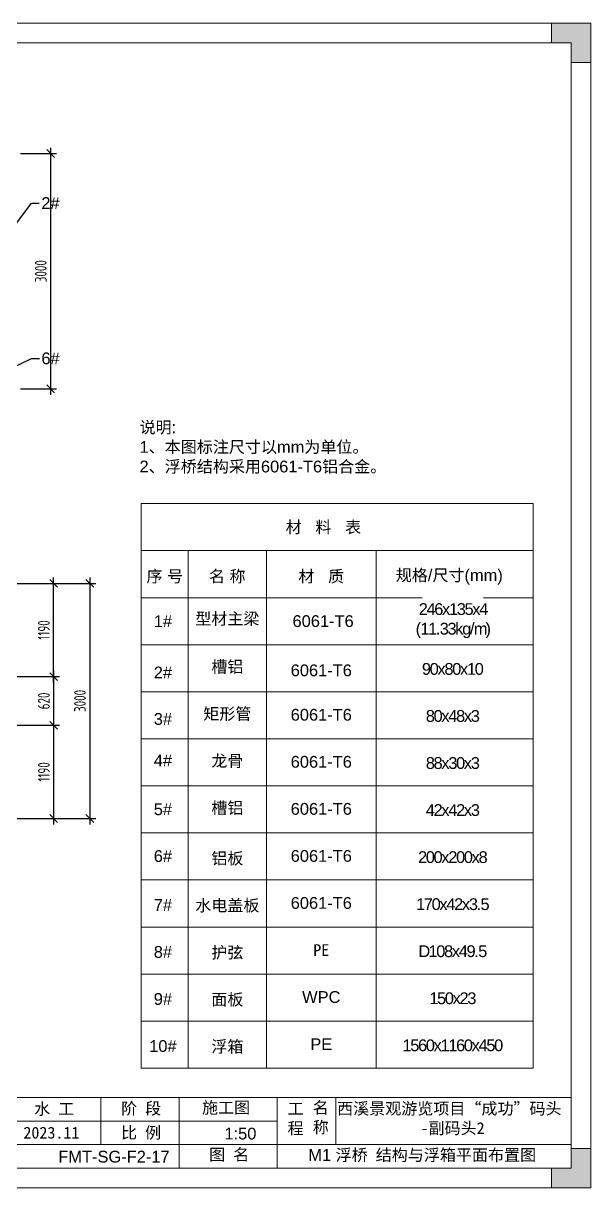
# Model space of a CAD drawing. Header units: millimetres. Extents: x 136606 to 1231039, y 82794 to 127364.
# Drawn here: x 901969 to 909208, y 112490 to 127340 of the extents above; entities that cross this region are included whole.
import ezdxf
from ezdxf import colors
from ezdxf.entities.mleader import LeaderData, LeaderLine
from ezdxf.math import Vec2, Vec3

# ---------------------------------------------------------------- set-up
doc = ezdxf.new("R2010")
doc.units = ezdxf.units.MM
doc.layers.add('图框', color=7, linetype='Continuous', lineweight=13)
doc.layers.add('文本', color=3, linetype='Continuous', lineweight=13)
doc.layers.add('标注', color=9, linetype='Continuous')
doc.styles.add('Arial', font='arial.ttf')
doc.styles.add('hztxt', font='ros1.shx', dxfattribs={"width": 0.8, "bigfont": 'hztxt.shx'})
doc.styles.get("Standard").update_dxf_attribs({"font": 'arial.ttf'})
doc.dimstyles.new('DIM-50', dxfattribs={"dimscale": 50, "dimtxt": 3, "dimasz": 2, "dimexe": 1.5, "dimexo": 1.5, "dimgap": 1, "dimtad": 1, "dimdec": 1, "dimdsep": 46, "dimtxsty": 'hztxt', "dimblk": 'OBLIQUE', "dimcen": 0, "dimdle": 1.5, "dimclrd": 9, "dimclre": 9, "dimclrt": 2, "dimadec": 1, "dimazin": 0, "dimtfac": 1, "dimtdec": 1, "dimtix": 1, "dimtmove": 2, "dimatfit": 3, "dimldrblk": 'OBLIQUE', "dimfxl": 15, "dimtolj": 1, "dimtzin": 0, "dimarcsym": 1})

# ---------------------------------------------------------------- blocks, each defined once
blk = doc.blocks.new('GW-TK')
at = {"layer": '图框', "linetype": 'Continuous', "lineweight": 0}
h = blk.add_hatch(color=256, dxfattribs=at)
h.dxf.hatch_style = 1
h.paths.add_polyline_path([(927593.55, 464715.01), (927593.55, 464710.01), (927598.55, 464710.01), (927598.55, 464705.01), (927603.55, 464705.01), (927603.55, 464715.01)])
h = blk.add_hatch(color=256, dxfattribs=at)
h.dxf.hatch_style = 1
h.paths.add_polyline_path([(927603.55, 464418.01), (927603.55, 464428.01), (927598.55, 464428.01), (927598.55, 464423.01), (927593.55, 464423.01), (927593.55, 464418.01)])
at = {"layer": '图框', "linetype": 'Continuous'}
for p, q in [((927478.55, 464441.02), (927478.55, 464429.01)), ((927498.55, 464441.02), (927498.55, 464423.01)), ((927523.55, 464441.02), (927523.55, 464423.01)), ((927538.55, 464441.02), (927538.55, 464429.01)), ((927383.55, 464435.01), (927523.55, 464435.01)), ((927383.55, 464429.01), (927598.55, 464429.01))]:
    blk.add_line(p, q, dxfattribs=at)
at = {"layer": '图框'}
for points in [[(927183.55, 464715.01), (927603.55, 464715.01), (927603.55, 464418.01), (927183.55, 464418.01)], [(927188.55, 464710.01), (927598.55, 464710.01), (927598.55, 464423.01), (927188.55, 464423.01)]]:
    blk.add_lwpolyline(points, close=True, dxfattribs=at)
at = {"layer": '图框', "linetype": 'Continuous', "lineweight": 0}
for points in [[(927598.55, 464705.01), (927598.55, 464710.01), (927593.55, 464710.01), (927593.55, 464715.01), (927603.55, 464715.01), (927603.55, 464705.01)], [(927598.55, 464428.01), (927598.55, 464423.01), (927593.55, 464423.01), (927593.55, 464418.01), (927603.55, 464418.01), (927603.55, 464428.01)]]:
    blk.add_lwpolyline(points, close=True, dxfattribs=at)
at = {"layer": '图框', "linetype": 'Continuous'}
blk.add_lwpolyline([(927383.55, 464441.02), (927598.55, 464441.02)], dxfattribs=at)
at = {"layer": '图框', "color": 3, "linetype": 'Continuous', "char_height": 3, "attachment_point": 1}
for s, width, insert in [('\\pt9;{\\fSimSun|b0|i0|c134|p2;施工图}', 18.6303, (927504.36, 464439.94)), ('{\\fSimSun|b0|i0|c134|p2;水 工}', 11.224, (927461.55, 464439.63)), ('\\pi0.39911,t9.39911;{\\fSimSun|b0|i0|c134|p2;西溪景观游览项目“成功”码头\\P\\pi21.67411,t30.67411;-副码头2}', 60.0149, (927538.45, 464439.71)), ('{\\fSimSun|b0|i0|c134|p2;2023.11}', 11.224, (927458.8, 464433.55))]:
    blk.add_mtext_dynamic_manual_height_columns(s, width=width, gutter_width=17.5, heights=[0], dxfattribs=dict(at, insert=insert))
at = {"layer": '图框', "linetype": 'Continuous', "char_height": 3, "attachment_point": 1}
for s, width, insert in [('{\\fSimSun|b0|i0|c134|p2;名 称}', 5.2119, (927532.62, 464439.93)), ('{\\fSimSun|b0|i0|c134|p2;阶 段}', 17.4775, (927483.73, 464439.73)), ('{\\fSimSun|b0|i0|c134|p2;工 程}', 5.2119, (927526.21, 464439.66)), ('{\\fSimSun|b0|i0|c134|p2;比 例}', 10.9146, (927483.71, 464433.55)), ('{\\fSimSun|b0|i0|c134|p2;图 名}', 12.066, (927506.19, 464427.94))]:
    blk.add_mtext_dynamic_manual_height_columns(s, width=width, gutter_width=17.5, heights=[0], dxfattribs=dict(at, insert=insert))
blk = doc.blocks.new('_Oblique')
at = {"color": 0, "linetype": 'ByBlock', "lineweight": -2}
blk.add_line((-0.5, -0.5), (0.5, 0.5), dxfattribs=at)
blk = doc.blocks.new('*D2350')
at = {"layer": 'Defpoints', "color": 0, "transparency": 16777216}
for p in [(901858, 120198), (901858, 117198), (902817, 117198)]:
    blk.add_point(p, dxfattribs=at)
at = {"layer": '标注', "color": 9, "lineweight": -2, "transparency": 16777216}
for p, q in [((901933, 120198), (902892, 120198)), ((902817, 120273), (902817, 117123)), ((901933, 117198), (902892, 117198))]:
    blk.add_line(p, q, dxfattribs=at)
at = {"layer": '标注', "color": 9, "lineweight": -2, "transparency": 16777216, "xscale": 100, "yscale": 100, "zscale": 100}
for p, rotation in [((902817, 120198), 90), ((902817, 117198), 270)]:
    blk.add_blockref('_Oblique', p, dxfattribs=dict(at, rotation=rotation))
at = {"layer": '标注', "color": 2, "transparency": 16777216, "insert": (902692, 118698), "char_height": 150, "attachment_point": 5, "rotation": 90, "style": 'hztxt'}
blk.add_mtext('\\A1;3000', dxfattribs=at)
blk = doc.blocks.new('*D2351')
at = {"layer": 'Defpoints', "color": 0, "transparency": 16777216}
for p in [(901746, 120198), (902356, 120198), (901746, 119008, 0)]:
    blk.add_point(p, dxfattribs=at)
at = {"layer": '标注', "color": 9, "lineweight": -2, "transparency": 16777216}
for p, q in [((901821, 120198), (902431, 120198)), ((902356, 118933), (902356, 120273)), ((901821, 119008), (902431, 119008))]:
    blk.add_line(p, q, dxfattribs=at)
at = {"layer": '标注', "color": 9, "lineweight": -2, "transparency": 16777216, "xscale": 100, "yscale": 100, "zscale": 100}
for p, rotation in [((902356, 120198), 90), ((902356, 119008), 270)]:
    blk.add_blockref('_Oblique', p, dxfattribs=dict(at, rotation=rotation))
at = {"layer": '标注', "color": 2, "transparency": 16777216, "insert": (902231, 119603), "char_height": 150, "attachment_point": 5, "rotation": 90, "style": 'hztxt'}
blk.add_mtext('\\A1;1190', dxfattribs=at)
blk = doc.blocks.new('*D2352')
at = {"layer": 'Defpoints', "color": 0, "transparency": 16777216}
for p in [(901746, 118388, 0), (901746, 117198), (902356, 117198)]:
    blk.add_point(p, dxfattribs=at)
at = {"layer": '标注', "color": 9, "lineweight": -2, "transparency": 16777216}
for p, q in [((901821, 118388), (902431, 118388)), ((902356, 118463), (902356, 117123)), ((901821, 117198), (902431, 117198))]:
    blk.add_line(p, q, dxfattribs=at)
at = {"layer": '标注', "color": 9, "lineweight": -2, "transparency": 16777216, "xscale": 100, "yscale": 100, "zscale": 100}
for p, rotation in [((902356, 118388), 90), ((902356, 117198), 270)]:
    blk.add_blockref('_Oblique', p, dxfattribs=dict(at, rotation=rotation))
at = {"layer": '标注', "color": 2, "transparency": 16777216, "insert": (902231, 117793), "char_height": 150, "attachment_point": 5, "rotation": 90, "style": 'hztxt'}
blk.add_mtext('\\A1;1190', dxfattribs=at)
blk = doc.blocks.new('*D2353')
at = {"layer": 'Defpoints', "color": 0, "transparency": 16777216}
for p in [(901746, 119008), (901746, 118388, 0), (902356, 118388)]:
    blk.add_point(p, dxfattribs=at)
at = {"layer": '标注', "color": 9, "lineweight": -2, "transparency": 16777216}
for p, q in [((901821, 119008), (902431, 119008)), ((902356, 119083), (902356, 118313)), ((901821, 118388), (902431, 118388))]:
    blk.add_line(p, q, dxfattribs=at)
at = {"layer": '标注', "color": 9, "lineweight": -2, "transparency": 16777216, "xscale": 100, "yscale": 100, "zscale": 100}
for p, rotation in [((902356, 119008), 90), ((902356, 118388), 270)]:
    blk.add_blockref('_Oblique', p, dxfattribs=dict(at, rotation=rotation))
at = {"layer": '标注', "color": 2, "transparency": 16777216, "insert": (902231, 118698), "char_height": 150, "attachment_point": 5, "rotation": 90, "style": 'hztxt'}
blk.add_mtext('\\A1;620', dxfattribs=at)
blk = doc.blocks.new('*D2354')
at = {"layer": 'Defpoints', "color": 0, "transparency": 16777216}
for p in [(901858, 125679), (901858, 122679), (902317, 122679)]:
    blk.add_point(p, dxfattribs=at)
at = {"layer": '标注', "color": 9, "lineweight": -2, "transparency": 16777216}
for p, q in [((901933, 125679), (902392, 125679)), ((902317, 125754), (902317, 122604)), ((901933, 122679), (902392, 122679))]:
    blk.add_line(p, q, dxfattribs=at)
at = {"layer": '标注', "color": 9, "lineweight": -2, "transparency": 16777216, "xscale": 100, "yscale": 100, "zscale": 100}
for p, rotation in [((902317, 125679), 90), ((902317, 122679), 270)]:
    blk.add_blockref('_Oblique', p, dxfattribs=dict(at, rotation=rotation))
at = {"layer": '标注', "color": 2, "transparency": 16777216, "insert": (902192, 124179), "char_height": 150, "attachment_point": 5, "rotation": 90, "style": 'hztxt'}
blk.add_mtext('\\A1;3000', dxfattribs=at)

msp = doc.modelspace()

# ---------------------------------------------------------------- linework, layer by layer
at = {"layer": '文本'}
for p, q in [((903471.6236, 121215.095), (903471.6236, 114015.1147)), ((903471.6236, 121215.095), (908471.5582, 121215.095)), ((908471.5582, 121215.095), (908471.5582, 114015.1147)), ((908471.5582, 121215.095), (908471.5582, 114015.1147)), ((908471.5582, 121215.095), (908471.5582, 114015.1147)), ((903471.6236, 120615.1147), (908471.5582, 120615.1147)), ((904071.5974, 120615.1147), (904071.5974, 114015.1147)), ((905071.5713, 120615.1147), (905071.5713, 114015.1147)), ((906471.548, 120615.1147), (906471.548, 114015.1147)), ((903471.6236, 120015.1147), (908471.5582, 120015.1147)), ((903471.6236, 119415.1147), (908471.5582, 119415.1147)), ((903471.6236, 118815.1147), (908471.5582, 118815.1147)), ((903471.6236, 118215.1147), (908471.5582, 118215.1147)), ((903471.6236, 117615.1147), (908471.5582, 117615.1147)), ((903471.6236, 117015.1147), (908471.5582, 117015.1147)), ((903471.6236, 116415.1147), (908471.5582, 116415.1147)), ((903471.6236, 115815.1147), (908471.5582, 115815.1147)), ((903471.6236, 115215.1147), (908471.5582, 115215.1147)), ((903471.6236, 114615.1147), (908471.5582, 114615.1147)), ((903471.6236, 114015.1147), (908471.5582, 114015.1147))]:
    msp.add_line(p, q, dxfattribs=at)

# ---------------------------------------------------------------- block references
at = {"xscale": 50, "yscale": 50, "zscale": 50}
msp.add_blockref('GW-TK', (-45470969.8482, -23108410.2232), dxfattribs=at)

# ---------------------------------------------------------------- texts
at = {"layer": '文本', "insert": (903451.7683, 122263.0037), "char_height": 150, "attachment_point": 1, "style": 'Arial'}
msp.add_mtext_dynamic_manual_height_columns('{\\fSimSun|b0|i0|c134|p2;说明}:\\P1{\\fSimSun|b0|i0|c134|p2;、本图标注尺寸以}mm{\\fSimSun|b0|i0|c134|p2;为单位。\\P}2{\\fSimSun|b0|i0|c134|p2;、浮桥结构采用}6061-T6{\\fSimSun|b0|i0|c134|p2;铝合金。}', width=4070.735014, gutter_width=12.5, heights=[0], dxfattribs=at)
at = {"layer": '文本', "char_height": 150, "attachment_point": 5, "style": 'Arial'}
for s, insert in [(' 材   料   表 ', (905768.398, 120907.5956)), ('序 号', (903774.8556, 120279.5362)), ('名 称', (904571.1367, 120279.5362)), ('材   质', (905769.286, 120279.5362)), ('规格/尺寸(mm)', (907402.9645, 120279.5362)), ('型材主梁', (904572.0892, 119738.7104)), ('1#', (903749.8405, 119714.538)), ('6061-T6', (905793.7682, 119715.1288)), ('2#', (903749.8405, 119060.9201)), ('槽铝', (904572.0892, 119125.6944)), ('6061-T6', (905770.2392, 119087.5315)), ('3#', (903749.8405, 118467.3026)), ('{\\fSimSun|b0|i0|c134|p2;矩形管}', (904572.0892, 118525.6944)), ('6061-T6', (905770.2392, 118520.8564)), ('4#', (903749.8405, 117939.3028)), ('龙骨', (904572.0892, 117925.6944)), ('6061-T6', (905770.2392, 117920.8564)), ('5#', (903749.8405, 117315.5915)), ('槽铝', (904572.0892, 117325.6944)), ('6061-T6', (905770.2392, 117320.8564)), ('6#', (903749.8405, 116718.1714)), ('铝板', (904572.0892, 116682.1547)), ('6061-T6', (905770.2392, 116720.8564)), ('7#', (903749.8405, 116096.0699)), ('{\\fSimSun|b0|i0|c134|p2;水电盖板}', (904572.0892, 116082.1547)), ('6061-T6', (905770.2392, 116120.8564)), ('8#', (903749.8405, 115496.0699)), ('护弦', (904572.0892, 115482.1547)), ('{\\fSimSun|b0|i0|c134|p2;PE}', (905770.2392, 115520.8564)), ('9#', (903749.8405, 114896.0699)), ('面板', (904572.0892, 114882.1547)), ('WPC', (905770.2392, 114920.8564)), ('10#', (903749.8405, 114296.0699)), ('浮箱', (904572.0892, 114282.1547)), ('PE', (905770.2392, 114320.8564))]:
    msp.add_mtext(s, dxfattribs=dict(at, insert=insert))
at = {"layer": '文本', "color": 6}
note = msp.add_mtext_dynamic_manual_height_columns('{\\C256;1:50\\P}', width=120, gutter_width=0, heights=[124.0928, 0], dxfattribs=dict(at, insert=(904414.5574, 113255.7656), char_height=150, attachment_point=1, style='Arial'))
note = msp.add_mtext_dynamic_manual_height_columns('{\\C256;FMT-SG-F2-17\\P}', width=120, gutter_width=0, heights=[124.0928, 0], dxfattribs=dict(at, insert=(902295.2328, 112961.437), char_height=150, attachment_point=1, style='Arial'))
at = {"layer": '文本', "color": 6, "insert": (905604.4277, 112982.523), "char_height": 150, "attachment_point": 1, "style": 'Arial'}
msp.add_mtext_dynamic_manual_height_columns('M1 {\\fSimSun|b0|i0|c134|p2;浮桥 结构与浮箱平面布置图}', width=3958.058362, gutter_width=18.75, heights=[0], dxfattribs=at)

# ---------------------------------------------------------------- dimensions: what is measured, and where the dimension line sits
at = {"layer": '标注', "color": 7}
dim = msp.add_linear_dim(base=(902316.653, 122678.8336), p1=(901858.3378, 125678.8336), p2=(901858.3378, 122678.8336), angle=90, dimstyle='DIM-50', dxfattribs=at)
dim.commit()
dim.dimension.update_dxf_attribs({"geometry": '*D2354', "text_midpoint": (902191.653, 124178.8336)})
at = {"layer": '标注'}
for base, p1, p2, angle, picture, middle in [((902356.4962, 120197.6262), (901746.3378, 119007.6262, 0.0005), (901746.3378, 120197.6262), 90, '*D2351', (902231.4962, 119602.6262)), ((902816.5428, 117197.6262), (901858.3378, 120197.6262), (901858.3378, 117197.6262), 90, '*D2350', (902691.5428, 118697.6262)), ((902356.4962, 118387.6262), (901746.3378, 119007.6262), (901746.3378, 118387.6262, 0.0005), 90, '*D2353', (902231.4962, 118697.6262)), ((902356.4962, 117197.6262), (901746.3378, 118387.6262, 0.0005), (901746.3378, 117197.6262), 270, '*D2352', (902231.4962, 117792.6262))]:
    dim = msp.add_linear_dim(base=base, p1=p1, p2=p2, angle=angle, dimstyle='DIM-50', dxfattribs=at)
    dim.commit()
    dim.dimension.update_dxf_attribs({"geometry": picture, "text_midpoint": middle})

# ---------------------------------------------------------------- leaders
at = {"layer": '标注', "color": 6, "linetype": 'ByBlock'}
ml = msp.add_multileader_mtext('Standard', dxfattribs=at)
ml.set_content('2#', color=6)
ml.set_leader_properties()
ml.build(insert=Vec2(0, 0))
ml.multileader.update_dxf_attribs({"dogleg_length": 100, "arrow_head_size": 50})
ctx = ml.context
ctx.base_point, ctx.char_height, ctx.arrow_head_size, ctx.landing_gap_size, ctx.plane_origin = Vec3(902171.6737, 125046.4385), 150, 50, 35.8764, Vec3(902056.8752, 114345.0126)
ctx.text_align_type = 2
notes = []
notes.append((ctx, [(0, (1, 1, 0), (902071.6737, 125046.4385), (1, 0), 100, [(0, [(901792.2313, 124668.6695)], 0, [])])]))
ctx.mtext.insert, ctx.mtext.width, ctx.mtext.defined_height, ctx.mtext.alignment, ctx.mtext.flow_direction = Vec3(902431.8338, 125122.7175), 445.870397, 72.4015, 3, 5
ml = msp.add_multileader_mtext('Standard', dxfattribs=at)
ml.set_content('6#', color=6)
ml.set_leader_properties()
ml.build(insert=Vec2(0, 0))
ml.multileader.update_dxf_attribs({"dogleg_length": 100, "arrow_head_size": 50})
ctx = ml.context
ctx.base_point, ctx.char_height, ctx.arrow_head_size, ctx.landing_gap_size, ctx.plane_origin = Vec3(902174.2692, 123066.3484), 150, 50, 35.8764, Vec3(903237.4345, 112625.307)
ctx.text_align_type = 2
notes.append((ctx, [(0, (1, 1, 0), (902074.2692, 123066.3484), (1, 0), 100, [(0, [(901779.7358, 122925.9905)], 0, [])])]))
ctx.mtext.insert, ctx.mtext.width, ctx.mtext.defined_height, ctx.mtext.alignment, ctx.mtext.flow_direction = Vec3(902432.6899, 123142.6274), 445.870397, 72.4015, 3, 5
for ctx, leaders in notes:
    for number, flags, end, landing, length, lines in leaders:
        leader = LeaderData()
        leader.index, (leader.has_last_leader_line, leader.has_dogleg_vector, leader.attachment_direction) = number, flags
        leader.last_leader_point, leader.dogleg_vector, leader.dogleg_length = Vec3(end), Vec3(landing), length
        for number, points, colour, breaks in lines:
            line = LeaderLine()
            line.index, line.vertices, line.color, line.breaks = number, Vec3.list(points), colors.encode_raw_color(colour), breaks
            leader.lines.append(line)
        ctx.leaders.append(leader)

# ---------------------------------------------------------------- next in the draw order: texts
at = {"layer": '文本', "char_height": 150, "attachment_point": 5, "style": 'Arial', "bg_fill": 2}
for s, insert, width in [('{\\T0.85;246x135x4 (11.33kg/m) }', (907449.1582, 119722.3016), 628.473709), ('{\\T0.85;42x42x3}', (907440.1694, 117305.5684), 445.612602)]:
    msp.add_mtext(s, dxfattribs=dict(at, insert=insert, width=width))
for s, insert in [('{\\T0.85;90x80x10}', (907440.1694, 119105.5684)), ('{\\T0.85;80x48x3}', (907440.1694, 118505.5684)), ('{\\T0.85;88x30x3}', (907440.1694, 117905.5684)), ('{\\T0.85;200x200x8}', (907440.1694, 116705.5684)), ('{\\T0.85;170x42x3.5}', (907440.1694, 116105.5684)), ('{\\T0.85;D108x49.5}', (907440.1694, 115505.5684)), ('{\\T0.85;150x23}', (907440.1694, 114905.5684)), ('{\\T0.85;1560x1160x450}', (907440.1694, 114305.5684))]:
    msp.add_mtext(s, dxfattribs=dict(at, insert=insert))

doc.saveas('drawing.dxf')
